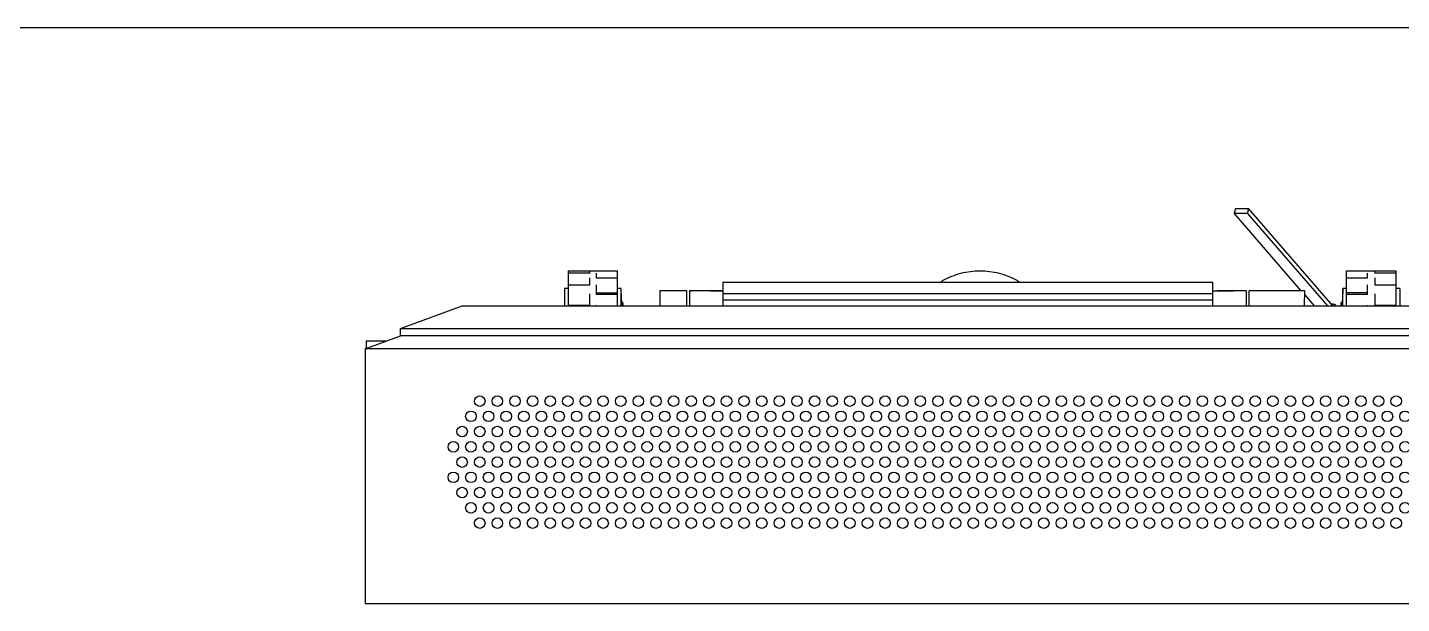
# Model space of a CAD drawing. Header units: millimetres. Extents: x 0 to 1189, y 0 to 841.
# Drawn here: x 602.2 to 992.1, y 677.4 to 841 of the extents above; entities that cross this region are included whole.
import ezdxf

# ---------------------------------------------------------------- set-up
doc = ezdxf.new("R2010")
doc.units = ezdxf.units.MM
doc.header["$LTSCALE"] = 65.395
doc.layers.get('0').update_dxf_attribs({"linetype": 'CONTINUOUS'})
doc.layers.add('02___PRT_ALL_AXES', color=7, linetype='CONTINUOUS')

msp = doc.modelspace()

# ---------------------------------------------------------------- linework, layer by layer
at = {"color": 7, "linetype": 'Continuous'}
for p, q in [((0, 841), (1189, 841)), ((944.92, 789.45), (944.57, 788.24)), ((944.57, 788.24), (948.38, 788.24)), ((963.63, 766.23), (944.57, 788.24)), ((948.73, 789.45), (944.92, 789.45)), ((948.38, 788.24), (948.73, 789.45)), ((971.19, 761.9), (948.38, 788.24)), ((972.59, 761.9), (948.73, 789.45)), ((755.65, 771.9), (755.65, 761.91)), ((755.65, 771.9), (763.65, 771.9)), ((761.65, 771.85), (761.65, 771.17)), ((763.65, 771.86), (763.65, 771.9)), ((763.65, 771.84), (763.65, 771.84)), ((763.65, 771.84), (769.65, 771.84)), ((769.65, 761.9), (769.65, 771.84)), ((976.45, 771.84), (982.45, 771.84)), ((976.45, 761.9), (976.45, 771.84)), ((982.45, 771.9), (990.45, 771.9)), ((982.45, 771.86), (982.45, 771.9)), ((984.45, 771.85), (984.45, 771.17)), ((990.45, 771.9), (990.45, 761.91)), ((761.65, 771.18), (755.65, 771.18)), ((761.65, 769.92), (761.65, 767.79)), ((763.65, 769.84), (763.65, 771.24)), ((763.65, 769.87), (769.65, 769.87)), ((763.65, 765.18), (763.65, 767.95)), ((799.55, 768.7), (799.55, 761.9)), ((799.55, 768.7), (938.55, 768.7)), ((938.55, 761.9), (938.55, 768.7)), ((976.45, 769.87), (982.45, 769.87)), ((982.45, 769.84), (982.45, 771.24)), ((982.45, 765.18), (982.45, 767.95)), ((990.45, 771.18), (984.45, 771.18)), ((984.45, 769.92), (984.45, 767.79)), ((754.55, 766.9), (754.55, 761.9)), ((755.65, 766.9), (754.55, 766.9)), ((761.65, 767.85), (755.65, 767.85)), ((761.65, 765.31), (761.65, 761.91)), ((763.65, 765.59), (769.65, 765.59)), ((763.65, 765.28), (769.65, 765.28)), ((770.66, 766.9), (769.65, 766.9)), ((770.66, 761.9), (770.66, 766.9)), ((781.61, 766.23), (781.65, 761.9)), ((789.3, 766.23), (781.61, 766.23)), ((789.3, 761.9), (789.3, 766.23)), ((790.05, 766.23), (790.49, 766.23)), ((790.05, 766.21), (790.05, 761.9)), ((799.55, 765.4), (938.55, 765.4)), ((948.05, 761.9), (948.05, 766.23)), ((964.6, 766.23), (948.8, 766.23)), ((948.8, 764.73), (948.8, 766.23)), ((948.81, 761.9), (948.8, 764.73)), ((964.56, 761.9), (964.6, 766.23)), ((967.38, 761.9), (964.59, 765.12)), ((976.45, 766.9), (975.44, 766.9)), ((975.44, 761.9), (975.44, 766.9)), ((982.45, 765.59), (976.45, 765.59)), ((976.45, 765.28), (982.45, 765.28)), ((990.45, 767.85), (984.45, 767.85)), ((984.45, 765.31), (984.45, 761.91)), ((991.55, 766.9), (990.45, 766.9)), ((991.55, 766.9), (991.55, 761.9)), ((725.53, 761.9), (1020.58, 761.9)), ((761.65, 762.05), (755.65, 762.05)), ((763.65, 761.89), (763.65, 762.14)), ((770.84, 762.9), (770.84, 762.88)), ((771.14, 762.9), (770.84, 762.9)), ((770.84, 762.88), (770.84, 761.9)), ((771.14, 762.9), (771.14, 762.88)), ((771.14, 761.9), (771.14, 762.88)), ((799.55, 763.67), (938.55, 763.67)), ((972.79, 762.4), (972.16, 762.4)), ((973.52, 761.9), (973.29, 762.19)), ((975.26, 762.9), (974.96, 762.9)), ((974.96, 762.9), (974.97, 762.88)), ((974.97, 761.9), (974.97, 762.88)), ((975.26, 762.9), (975.27, 762.88)), ((975.27, 762.88), (975.27, 761.9)), ((982.45, 761.89), (982.45, 762.14)), ((990.45, 762.05), (984.45, 762.05)), ((698.05, 749.77), (708.05, 753.41)), ((708.05, 753.41), (708.05, 755.54)), ((708.05, 755.54), (1038.05, 755.54)), ((1038.05, 753.41), (708.05, 753.41)), ((698.05, 749.77), (698.05, 677.4)), ((1048.05, 749.77), (698.05, 749.77)), ((698.3, 751.9), (698.3, 749.86)), ((703.9, 751.9), (698.3, 751.9)), ((698.05, 677.4), (1048.05, 677.4))]:
    msp.add_line(p, q, dxfattribs=at)
for centre in [(730.55, 734.89), (735.55, 734.89), (740.55, 734.89), (745.55, 734.89), (750.55, 734.89), (755.55, 734.89), (760.55, 734.89), (765.55, 734.89), (770.55, 734.89), (775.55, 734.89), (780.55, 734.89), (785.55, 734.89), (790.55, 734.89), (795.55, 734.89), (800.55, 734.89), (805.55, 734.89), (810.55, 734.89), (815.55, 734.89), (820.55, 734.89), (825.55, 734.89), (830.55, 734.89), (835.55, 734.89), (840.55, 734.89), (845.55, 734.89), (850.55, 734.89), (855.55, 734.89), (860.55, 734.89), (865.55, 734.89), (870.55, 734.89), (875.55, 734.89), (880.55, 734.89), (885.55, 734.89), (890.55, 734.89), (895.55, 734.89), (900.55, 734.89), (905.55, 734.89), (910.55, 734.89), (915.55, 734.89), (920.55, 734.89), (925.55, 734.89), (930.55, 734.89), (935.55, 734.89), (940.55, 734.89), (945.55, 734.89), (950.55, 734.89), (955.55, 734.89), (960.55, 734.89), (965.55, 734.89), (970.55, 734.89), (975.55, 734.89), (980.55, 734.89), (985.55, 734.89), (990.55, 734.89), (728.05, 730.56), (733.05, 730.56), (738.05, 730.56), (743.05, 730.56), (748.05, 730.56), (753.05, 730.56), (758.05, 730.56), (763.05, 730.56), (768.05, 730.56), (773.05, 730.56), (778.05, 730.56), (783.05, 730.56), (788.05, 730.56), (793.05, 730.56), (798.05, 730.56), (803.05, 730.56), (808.05, 730.56), (813.05, 730.56), (818.05, 730.56), (823.05, 730.56), (828.05, 730.56), (833.05, 730.56), (838.05, 730.56), (843.05, 730.56), (848.05, 730.56), (853.05, 730.56), (858.05, 730.56), (863.05, 730.56), (868.05, 730.56), (873.05, 730.56), (878.05, 730.56), (883.05, 730.56), (888.05, 730.56), (893.05, 730.56), (898.05, 730.56), (903.05, 730.56), (908.05, 730.56), (913.05, 730.56), (918.05, 730.56), (923.05, 730.56), (928.05, 730.56), (933.05, 730.56), (938.05, 730.56), (943.05, 730.56), (948.05, 730.56), (953.05, 730.56), (958.05, 730.56), (963.05, 730.56), (968.05, 730.56), (973.05, 730.56), (978.05, 730.56), (983.05, 730.56), (988.05, 730.56), (993.05, 730.56), (725.55, 726.23), (730.55, 726.23), (735.55, 726.23), (740.55, 726.23), (745.55, 726.23), (750.55, 726.23), (755.55, 726.23), (760.55, 726.23), (765.55, 726.23), (770.55, 726.23), (775.55, 726.23), (780.55, 726.23), (785.55, 726.23), (790.55, 726.23), (795.55, 726.23), (800.55, 726.23), (805.55, 726.23), (810.55, 726.23), (815.55, 726.23), (820.55, 726.23), (825.55, 726.23), (830.55, 726.23), (835.55, 726.23), (840.55, 726.23), (845.55, 726.23), (850.55, 726.23), (855.55, 726.23), (860.55, 726.23), (865.55, 726.23), (870.55, 726.23), (875.55, 726.23), (880.55, 726.23), (885.55, 726.23), (890.55, 726.23), (895.55, 726.23), (900.55, 726.23), (905.55, 726.23), (910.55, 726.23), (915.55, 726.23), (920.55, 726.23), (925.55, 726.23), (930.55, 726.23), (935.55, 726.23), (940.55, 726.23), (945.55, 726.23), (950.55, 726.23), (955.55, 726.23), (960.55, 726.23), (965.55, 726.23), (970.55, 726.23), (975.55, 726.23), (980.55, 726.23), (985.55, 726.23), (990.55, 726.23), (723.05, 721.9), (728.05, 721.9), (733.05, 721.9), (738.05, 721.9), (743.05, 721.9), (748.05, 721.9), (753.05, 721.9), (758.05, 721.9), (763.05, 721.9), (768.05, 721.9), (773.05, 721.9), (778.05, 721.9), (783.05, 721.9), (788.05, 721.9), (793.05, 721.9), (798.05, 721.9), (803.05, 721.9), (808.05, 721.9), (813.05, 721.9), (818.05, 721.9), (823.05, 721.9), (828.05, 721.9), (833.05, 721.9), (838.05, 721.9), (843.05, 721.9), (848.05, 721.9), (853.05, 721.9), (858.05, 721.9), (863.05, 721.9), (868.05, 721.9), (873.05, 721.9), (878.05, 721.9), (883.05, 721.9), (888.05, 721.9), (893.05, 721.9), (898.05, 721.9), (903.05, 721.9), (908.05, 721.9), (913.05, 721.9), (918.05, 721.9), (923.05, 721.9), (928.05, 721.9), (933.05, 721.9), (938.05, 721.9), (943.05, 721.9), (948.05, 721.9), (953.05, 721.9), (958.05, 721.9), (963.05, 721.9), (968.05, 721.9), (973.05, 721.9), (978.05, 721.9), (983.05, 721.9), (988.05, 721.9), (993.05, 721.9), (725.55, 717.57), (730.55, 717.57), (735.55, 717.57), (740.55, 717.57), (745.55, 717.57), (750.55, 717.57), (755.55, 717.57), (760.55, 717.57), (765.55, 717.57), (770.55, 717.57), (775.55, 717.57), (780.55, 717.57), (785.55, 717.57), (790.55, 717.57), (795.55, 717.57), (800.55, 717.57), (805.55, 717.57), (810.55, 717.57), (815.55, 717.57), (820.55, 717.57), (825.55, 717.57), (830.55, 717.57), (835.55, 717.57), (840.55, 717.57), (845.55, 717.57), (850.55, 717.57), (855.55, 717.57), (860.55, 717.57), (865.55, 717.57), (870.55, 717.57), (875.55, 717.57), (880.55, 717.57), (885.55, 717.57), (890.55, 717.57), (895.55, 717.57), (900.55, 717.57), (905.55, 717.57), (910.55, 717.57), (915.55, 717.57), (920.55, 717.57), (925.55, 717.57), (930.55, 717.57), (935.55, 717.57), (940.55, 717.57), (945.55, 717.57), (950.55, 717.57), (955.55, 717.57), (960.55, 717.57), (965.55, 717.57), (970.55, 717.57), (975.55, 717.57), (980.55, 717.57), (985.55, 717.57), (990.55, 717.57), (723.05, 713.24), (728.05, 713.24), (733.05, 713.24), (738.05, 713.24), (743.05, 713.24), (748.05, 713.24), (753.05, 713.24), (758.05, 713.24), (763.05, 713.24), (768.05, 713.24), (773.05, 713.24), (778.05, 713.24), (783.05, 713.24), (788.05, 713.24), (793.05, 713.24), (798.05, 713.24), (803.05, 713.24), (808.05, 713.24), (813.05, 713.24), (818.05, 713.24), (823.05, 713.24), (828.05, 713.24), (833.05, 713.24), (838.05, 713.24), (843.05, 713.24), (848.05, 713.24), (853.05, 713.24), (858.05, 713.24), (863.05, 713.24), (868.05, 713.24), (873.05, 713.24), (878.05, 713.24), (883.05, 713.24), (888.05, 713.24), (893.05, 713.24), (898.05, 713.24), (903.05, 713.24), (908.05, 713.24), (913.05, 713.24), (918.05, 713.24), (923.05, 713.24), (928.05, 713.24), (933.05, 713.24), (938.05, 713.24), (943.05, 713.24), (948.05, 713.24), (953.05, 713.24), (958.05, 713.24), (963.05, 713.24), (968.05, 713.24), (973.05, 713.24), (978.05, 713.24), (983.05, 713.24), (988.05, 713.24), (993.05, 713.24), (725.55, 708.91), (730.55, 708.91), (735.55, 708.91), (740.55, 708.91), (745.55, 708.91), (750.55, 708.91), (755.55, 708.91), (760.55, 708.91), (765.55, 708.91), (770.55, 708.91), (775.55, 708.91), (780.55, 708.91), (785.55, 708.91), (790.55, 708.91), (795.55, 708.91), (800.55, 708.91), (805.55, 708.91), (810.55, 708.91), (815.55, 708.91), (820.55, 708.91), (825.55, 708.91), (830.55, 708.91), (835.55, 708.91), (840.55, 708.91), (845.55, 708.91), (850.55, 708.91), (855.55, 708.91), (860.55, 708.91), (865.55, 708.91), (870.55, 708.91), (875.55, 708.91), (880.55, 708.91), (885.55, 708.91), (890.55, 708.91), (895.55, 708.91), (900.55, 708.91), (905.55, 708.91), (910.55, 708.91), (915.55, 708.91), (920.55, 708.91), (925.55, 708.91), (930.55, 708.91), (935.55, 708.91), (940.55, 708.91), (945.55, 708.91), (950.55, 708.91), (955.55, 708.91), (960.55, 708.91), (965.55, 708.91), (970.55, 708.91), (975.55, 708.91), (980.55, 708.91), (985.55, 708.91), (990.55, 708.91), (728.05, 704.58), (733.05, 704.58), (738.05, 704.58), (743.05, 704.58), (748.05, 704.58), (753.05, 704.58), (758.05, 704.58), (763.05, 704.58), (768.05, 704.58), (773.05, 704.58), (778.05, 704.58), (783.05, 704.58), (788.05, 704.58), (793.05, 704.58), (798.05, 704.58), (803.05, 704.58), (808.05, 704.58), (813.05, 704.58), (818.05, 704.58), (823.05, 704.58), (828.05, 704.58), (833.05, 704.58), (838.05, 704.58), (843.05, 704.58), (848.05, 704.58), (853.05, 704.58), (858.05, 704.58), (863.05, 704.58), (868.05, 704.58), (873.05, 704.58), (878.05, 704.58), (883.05, 704.58), (888.05, 704.58), (893.05, 704.58), (898.05, 704.58), (903.05, 704.58), (908.05, 704.58), (913.05, 704.58), (918.05, 704.58), (923.05, 704.58), (928.05, 704.58), (933.05, 704.58), (938.05, 704.58), (943.05, 704.58), (948.05, 704.58), (953.05, 704.58), (958.05, 704.58), (963.05, 704.58), (968.05, 704.58), (973.05, 704.58), (978.05, 704.58), (983.05, 704.58), (988.05, 704.58), (993.05, 704.58), (730.55, 700.25), (735.55, 700.25), (740.55, 700.25), (745.55, 700.25), (750.55, 700.25), (755.55, 700.25), (760.55, 700.25), (765.55, 700.25), (770.55, 700.25), (775.55, 700.25), (780.55, 700.25), (785.55, 700.25), (790.55, 700.25), (795.55, 700.25), (800.55, 700.25), (805.55, 700.25), (810.55, 700.25), (815.55, 700.25), (820.55, 700.25), (825.55, 700.25), (830.55, 700.25), (835.55, 700.25), (840.55, 700.25), (845.55, 700.25), (850.55, 700.25), (855.55, 700.25), (860.55, 700.25), (865.55, 700.25), (870.55, 700.25), (875.55, 700.25), (880.55, 700.25), (885.55, 700.25), (890.55, 700.25), (895.55, 700.25), (900.55, 700.25), (905.55, 700.25), (910.55, 700.25), (915.55, 700.25), (920.55, 700.25), (925.55, 700.25), (930.55, 700.25), (935.55, 700.25), (940.55, 700.25), (945.55, 700.25), (950.55, 700.25), (955.55, 700.25), (960.55, 700.25), (965.55, 700.25), (970.55, 700.25), (975.55, 700.25), (980.55, 700.25), (985.55, 700.25), (990.55, 700.25)]:
    msp.add_circle(centre, 1.5, dxfattribs=at)
for centre, start, end in [((139.53, 733.16), 2.69732, 3.05965), ((1606.57, 733.16), 176.94035, 177.30268)]:
    msp.add_arc(centre, 632.03, start, end, dxfattribs=at)
for centre, major_axis, ratio, start_param, end_param in [((833.04, 752.23), (113.16, -6.09), 0.111424, 8.160431, 8.24967), ((843.51, 752.23), (113.16, -6.64), 0.10893, 1.976146, 2.064813), ((896.8, 752.23), (113.16, 6.64), 0.10893, 1.094321, 1.186455), ((907.26, 752.23), (113.16, 6.09), 0.111424, 1.196037, 1.284635)]:
    msp.add_ellipse(centre, major_axis=major_axis, ratio=ratio, start_param=start_param, end_param=end_param, dxfattribs=at)
for points, knots in [([(862, 769.19), (863.59, 770.07), (867.01, 771.43), (870.66, 771.9), (872.48, 771.9)], [0, 0, 0, 0, 0.499935, 1, 1, 1, 1]), ([(872.48, 771.9), (874.3, 771.9), (877.95, 771.43), (881.38, 770.07), (882.97, 769.19)], [0, 0, 0, 0, 0.500064, 1, 1, 1, 1]), ([(861.54, 768.69), (861.58, 768.78), (861.7, 768.97), (861.88, 769.12), (862, 769.19)], [0, 0, 0, 0, 0.418833, 1, 1, 1, 1]), ([(882.97, 769.19), (883.08, 769.12), (883.26, 768.97), (883.38, 768.78), (883.42, 768.69)], [0, 0, 0, 0, 0.581146, 1, 1, 1, 1]), ([(771.16, 762.69), (771.16, 762.64), (771.17, 762.38), (771.19, 762.11), (771.2, 761.9)], [0, 0, 0, 0, 0.200864, 1, 1, 1, 1]), ([(972.79, 762.4), (972.88, 762.4), (973.07, 762.37), (973.23, 762.26), (973.29, 762.19)], [0, 0, 0, 0, 0.498593, 1, 1, 1, 1]), ([(973.29, 762.19), (973.34, 762.13), (973.39, 762.03), (973.42, 761.93), (973.43, 761.9)], [0, 0, 0, 0, 0.744539, 1, 1, 1, 1]), ([(974.95, 762.69), (974.95, 762.64), (974.93, 762.38), (974.92, 762.11), (974.91, 761.9)], [0, 0, 0, 0, 0.200864, 1, 1, 1, 1])]:
    msp.add_open_spline(points, degree=3, knots=knots, dxfattribs=at)
at = {"layer": '02___PRT_ALL_AXES', "color": 7, "linetype": 'Continuous'}
msp.add_line((708.05, 755.54), (725.53, 761.9), dxfattribs=at)

doc.saveas('drawing.dxf')
